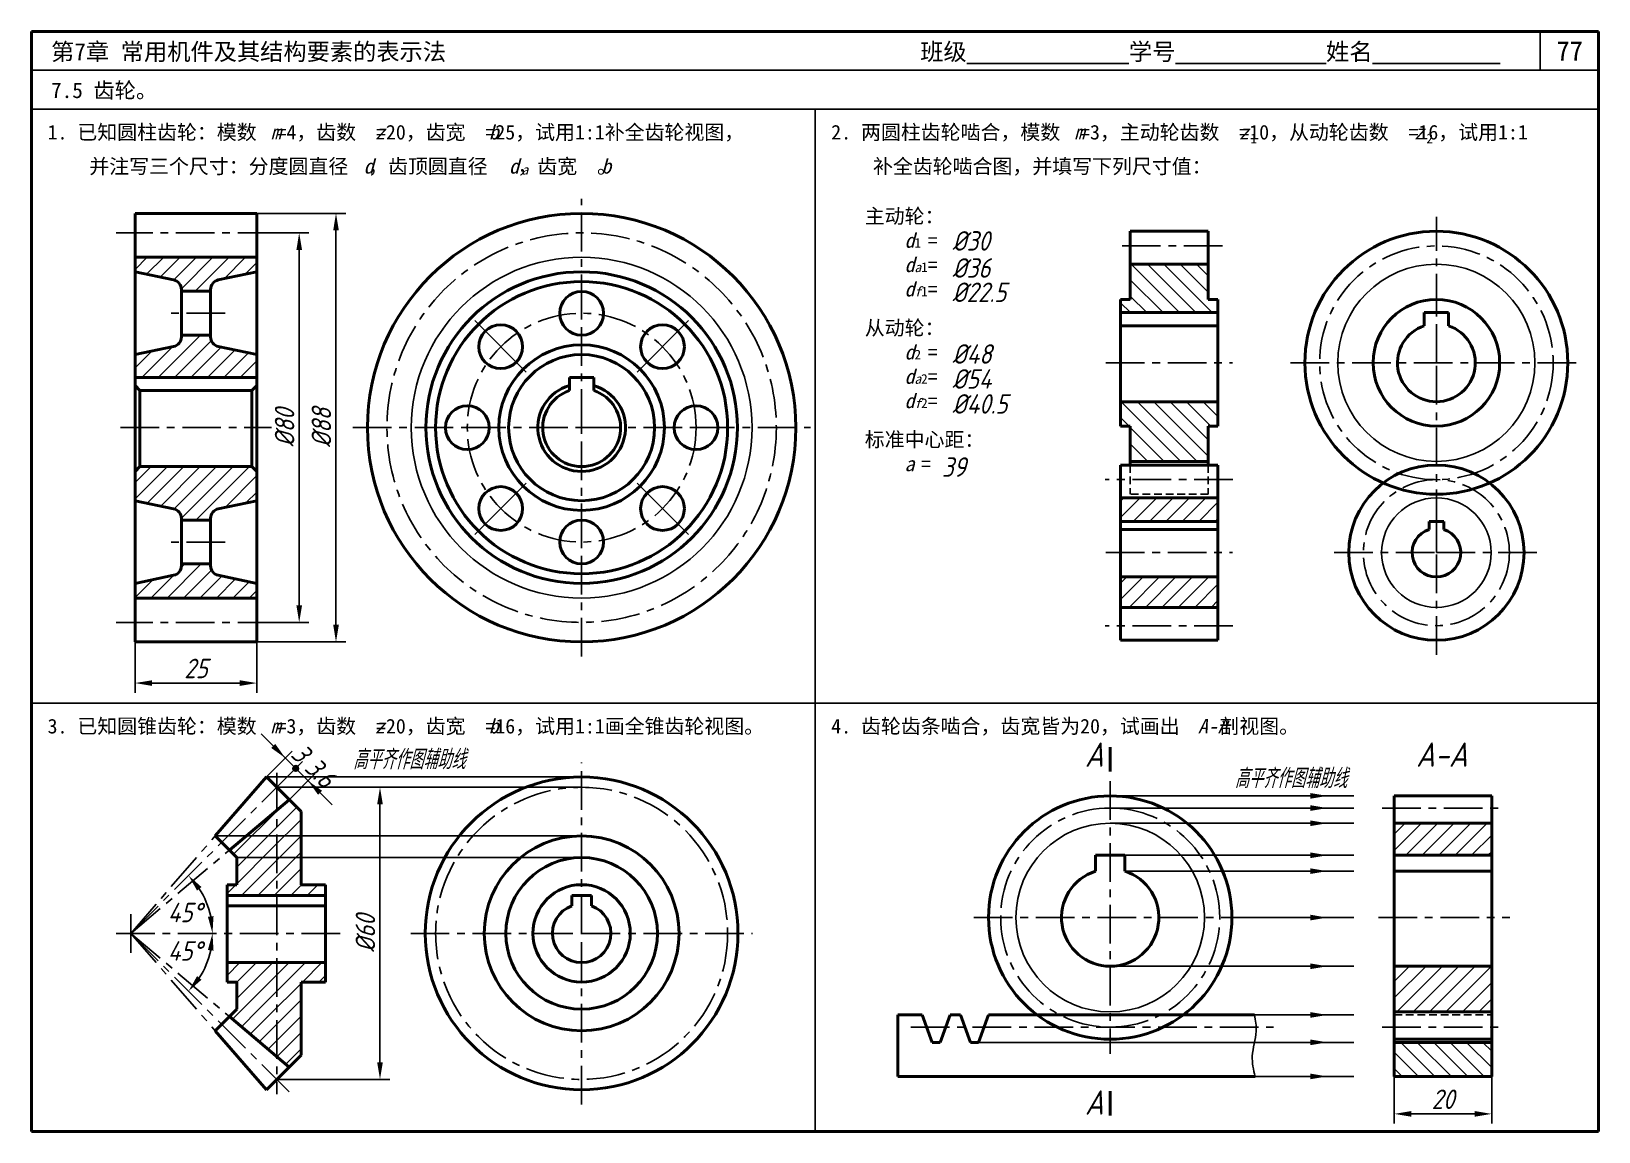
# Model space of a CAD drawing. Header units: millimetres. Extents: x 0 to 322, y 0 to 226.
import ezdxf

# ---------------------------------------------------------------- set-up
doc = ezdxf.new("R2010")
doc.units = ezdxf.units.MM
doc.header["$LTSCALE"] = 0.25
doc.linetypes.add('CENTER', pattern=[50.8, 31.75, -6.35, 6.35, -6.35])
doc.linetypes.add('HIDDEN', pattern=[9.525, 6.35, -3.175])
for name, color, linetype in [('点画线层', 7, 'CENTER'), ('答案', 1, 'Continuous'), ('细实线层', 7, 'Continuous')]:
    doc.layers.add(name, color=color, linetype=linetype)
doc.layers.add('粗实线层', color=7, linetype='Continuous', lineweight=50)
doc.styles.get("Standard").update_dxf_attribs({"font": 'gbeitc.shx', "height": 4, "bigfont": 'gbcbig.shx'})
doc.styles.add('宋体', font='SimSun.ttf', dxfattribs={"height": 3})
doc.styles.add('宋体-斜体', font='SimSun.ttf', dxfattribs={"oblique": 15, "height": 3})
doc.dimstyles.new('ISO-25', dxfattribs={"dimtxt": 4, "dimasz": 3.5, "dimexe": 2, "dimexo": 0, "dimgap": 1, "dimtad": 1, "dimtoh": 1, "dimdsep": 46, "dimtxsty": 'Standard', "dimcen": 0, "dimclrd": 256, "dimclre": 256, "dimclrt": 256, "dimadec": 0, "dimazin": 0, "dimtfac": 1, "dimtmove": 0, "dimatfit": 2, "dimfxl": 0, "dimlwd": -1, "dimlwe": -1, "dimarcsym": 0})

# ---------------------------------------------------------------- blocks, each defined once
blk = doc.blocks.new('*U1')
at = {"layer": '粗实线层'}
blk.add_circle((0, 0), 4.5, dxfattribs=at)
blk = doc.blocks.new('*U2')
at = {"layer": '点画线层', "color": 0, "linetype": 'ByBlock', "lineweight": -2, "transparency": 16777216}
for p, rotation in [((106.71, 177.33), 90.00000000000001), ((90.09, 170.45), 135), ((123.32, 170.45), 45.00000000000001), ((83.21, 153.83), 180), ((90.09, 137.22), 225), ((123.32, 137.22), 315), ((106.71, 130.33), 270)]:
    blk.add_blockref('*U1', p, dxfattribs=dict(at, rotation=rotation))
blk.add_blockref('*U1', (130.21, 153.83), dxfattribs=at)
blk = doc.blocks.new('*D3')
at = {"layer": 'Defpoints', "color": 0, "transparency": 16777216}
for p in [(50.33, 184.6), (50.33, 104.6), (55.03, 104.6)]:
    blk.add_point(p, dxfattribs=at)
at = {"layer": '答案', "transparency": 16777216}
for p, q in [((50.33, 184.6), (57.03, 184.6)), ((55.03, 181.1), (55.03, 108.1)), ((50.33, 104.6), (57.03, 104.6))]:
    blk.add_line(p, q, dxfattribs=at)
for points in [[(54.45, 181.1), (55.62, 181.1), (55.03, 184.6)], [(54.45, 108.1), (55.62, 108.1), (55.03, 104.6)]]:
    blk.add_solid(points, dxfattribs=at)
at = {"layer": '答案', "transparency": 16777216, "insert": (52.03, 144.6), "char_height": 4, "attachment_point": 5, "rotation": 90}
blk.add_mtext('%%C80', dxfattribs=at)
blk = doc.blocks.new('*D4')
at = {"layer": 'Defpoints', "color": 0, "transparency": 16777216}
for p in [(46.32, 188.6), (46.32, 100.6), (62.59, 100.6)]:
    blk.add_point(p, dxfattribs=at)
at = {"layer": '答案', "transparency": 16777216}
for p, q in [((46.32, 188.6), (64.59, 188.6)), ((62.59, 185.1), (62.59, 104.1)), ((46.32, 100.6), (64.59, 100.6))]:
    blk.add_line(p, q, dxfattribs=at)
for points in [[(62.01, 185.1), (63.18, 185.1), (62.59, 188.6)], [(62.01, 104.1), (63.18, 104.1), (62.59, 100.6)]]:
    blk.add_solid(points, dxfattribs=at)
at = {"layer": '答案', "transparency": 16777216, "insert": (59.59, 144.6), "char_height": 4, "attachment_point": 5, "rotation": 90}
blk.add_mtext('%%C88', dxfattribs=at)
blk = doc.blocks.new('*D5')
at = {"layer": 'Defpoints', "color": 0, "transparency": 16777216}
for p in [(21.32, 100.6), (46.32, 100.6), (46.32, 92.14)]:
    blk.add_point(p, dxfattribs=at)
at = {"layer": '答案', "transparency": 16777216}
for p, q in [((21.32, 100.6), (21.32, 90.14)), ((46.32, 100.6), (46.32, 90.14)), ((24.82, 92.14), (42.82, 92.14))]:
    blk.add_line(p, q, dxfattribs=at)
for points in [[(24.82, 92.72), (24.82, 91.55), (21.32, 92.14)], [(42.82, 92.72), (42.82, 91.55), (46.32, 92.14)]]:
    blk.add_solid(points, dxfattribs=at)
at = {"layer": '答案', "transparency": 16777216, "insert": (33.82, 95.14), "char_height": 4, "attachment_point": 5}
blk.add_mtext('25', dxfattribs=at)
blk = doc.blocks.new('*D6')
at = {"layer": 'Defpoints', "color": 0, "transparency": 16777216}
for p in [(50.42, 70.73), (50.42, 10.73), (71.63, 10.73)]:
    blk.add_point(p, dxfattribs=at)
at = {"layer": '答案', "transparency": 16777216}
for p, q in [((50.42, 70.73), (73.63, 70.73)), ((71.63, 67.23), (71.63, 14.23)), ((50.42, 10.73), (73.63, 10.73))]:
    blk.add_line(p, q, dxfattribs=at)
for points in [[(71.05, 67.23), (72.21, 67.23), (71.63, 70.73)], [(71.05, 14.23), (72.21, 14.23), (71.63, 10.73)]]:
    blk.add_solid(points, dxfattribs=at)
at = {"layer": '答案', "transparency": 16777216, "insert": (68.63, 40.73), "char_height": 4, "attachment_point": 5, "rotation": 90}
blk.add_mtext('%%C60', dxfattribs=at)
blk = doc.blocks.new('*D7')
at = {"layer": 'Defpoints', "color": 0, "transparency": 16777216}
for p in [(280.02, 11.34), (300.02, 11.34), (300.02, 3.65)]:
    blk.add_point(p, dxfattribs=at)
at = {"layer": '答案', "transparency": 16777216}
for p, q in [((280.02, 11.34), (280.02, 1.65)), ((300.02, 11.34), (300.02, 1.65)), ((283.52, 3.65), (296.52, 3.65))]:
    blk.add_line(p, q, dxfattribs=at)
for points in [[(283.52, 4.23), (283.52, 3.07), (280.02, 3.65)], [(296.52, 4.23), (296.52, 3.07), (300.02, 3.65)]]:
    blk.add_solid(points, dxfattribs=at)
at = {"layer": '答案', "transparency": 16777216, "insert": (290.02, 6.65), "char_height": 4, "attachment_point": 5}
blk.add_mtext('20', dxfattribs=at)

msp = doc.modelspace()

# ---------------------------------------------------------------- hatches: boundary and pattern name
at = {"layer": '答案'}
h = msp.add_hatch(color=256, dxfattribs=at)
h.dxf.hatch_style = 1
edge = h.paths.add_edge_path()
edge.add_arc((54.307, 74.614), 0.583, 0, 360)
h = msp.add_hatch(dxfattribs=at)
h.set_pattern_fill('ANSI31', color=256, scale=0.75)
h.paths.add_polyline_path([(300.022, 63.344), (280.022, 63.344), (280.022, 56.769), (300.022, 56.769)])
h.paths.add_polyline_path([(300.022, 33.969), (280.022, 33.969), (280.022, 24.594), (300.022, 24.594)])
h = msp.add_hatch(dxfattribs=at)
h.set_pattern_fill('ANSI31', color=256, scale=0.75, angle=90)
h.paths.add_polyline_path([(300.022, 18.344), (280.022, 18.344), (280.022, 11.344), (300.022, 11.344)])
at = {"layer": '细实线层'}
h = msp.add_hatch(dxfattribs=at)
h.set_pattern_fill('ANSI31', color=256, scale=0.75)
h.set_pattern_definition([(45, (0, -9.2326), (-1.683798, 1.683798), [])])
h.paths.add_polyline_path([(46.32, 179.601), (21.32, 179.601), (21.32, 176.601), (29.232, 174.936, -0.3546654), (30.82, 172.978), (30.82, 172.601), (36.82, 172.601), (36.82, 172.978, -0.3546654), (38.408, 174.936), (46.32, 176.601)])
h.paths.add_polyline_path([(46.32, 159.601), (38.408, 161.267, -0.3546654), (36.82, 163.224), (36.82, 163.601), (30.82, 163.601), (30.82, 163.224, -0.3546654), (29.232, 161.267), (21.32, 159.601), (21.32, 154.901), (46.32, 154.901)])
h.paths.add_polyline_path([(46.32, 135.601), (45.32, 136.601), (22.32, 136.601), (21.32, 135.601), (21.32, 129.601), (29.232, 127.936, -0.3546654), (30.82, 125.978), (30.82, 125.601), (36.82, 125.601), (36.82, 125.978, -0.3546654), (38.408, 127.936), (46.32, 129.601)])
h.paths.add_polyline_path([(38.408, 114.267, -0.3546654), (36.82, 116.224), (36.82, 116.601), (30.82, 116.601), (30.82, 116.224, -0.3546654), (29.232, 114.267), (21.32, 112.601), (21.32, 109.601), (46.32, 109.601), (46.32, 112.601)])
h = msp.add_hatch(dxfattribs=at)
h.set_pattern_fill('ANSI31', color=256, scale=0.75, angle=90)
h.paths.add_polyline_path([(241.779, 178.177), (225.779, 178.177), (225.779, 170.927), (223.779, 170.927), (223.779, 168.227), (243.779, 168.227), (243.779, 170.927), (241.779, 170.927)])
h.paths.add_polyline_path([(243.779, 149.927), (223.779, 149.927), (223.779, 144.927), (225.779, 144.927), (225.779, 137.677), (241.779, 137.677), (241.779, 144.927), (243.779, 144.927)])
h = msp.add_hatch(dxfattribs=at)
h.set_pattern_fill('ANSI31', color=256, scale=0.75)
h.paths.add_polyline_path([(243.779, 130.177), (223.779, 130.177), (223.779, 125.327), (243.779, 125.327)])
h.paths.add_polyline_path([(243.779, 113.927), (223.779, 113.927), (223.779, 107.677), (243.779, 107.677)])

# ---------------------------------------------------------------- linework, layer by layer
at = {"lineweight": 50}
for p, q in [((322, 226), (0, 226)), ((0, 226), (0, 0)), ((322, 0), (322, 226)), ((0, 0), (322, 0))]:
    msp.add_line(p, q, dxfattribs=at)
for p, q in [((310, 218), (310, 226)), ((322, 218), (0, 218)), ((322, 210), (0, 210)), ((161, 210), (161, 0)), ((0, 88), (322, 88))]:
    msp.add_line(p, q)
at = {"layer": '点画线层'}
for p, q in [((113.057, 168.101), (113.057, 191.601)), ((288.663, 168.227), (288.663, 187.927)), ((288.663, 157.927), (288.663, 170.927)), ((39.82, 168.101), (27.82, 168.101)), ((113.057, 144.601), (113.057, 168.101)), ((220.779, 157.927), (246.779, 157.927)), ((258.663, 157.927), (318.663, 157.927)), ((288.663, 123.927), (288.663, 157.927)), ((18.32, 144.601), (49.32, 144.601)), ((66.057, 144.601), (89.557, 144.601)), ((89.557, 144.601), (113.057, 144.601)), ((113.057, 144.601), (136.557, 144.601)), ((113.057, 121.101), (113.057, 144.601)), ((136.557, 144.601), (160.057, 144.601)), ((288.663, 118.927), (288.663, 123.927)), ((39.82, 121.101), (27.82, 121.101)), ((113.057, 97.601), (113.057, 121.101)), ((220.779, 118.927), (246.779, 118.927)), ((267.663, 118.927), (288.663, 118.927)), ((288.663, 97.927), (288.663, 118.927)), ((288.663, 118.927), (309.663, 118.927)), ((113.057, 40.728), (113.057, 75.85)), ((20.422, 40.728), (53.25, 73.557)), ((221.649, 71.969), (221.649, 15.969)), ((20.422, 36.728), (20.422, 44.728)), ((193.649, 43.969), (249.649, 43.969)), ((17.422, 40.728), (64.422, 40.728)), ((20.422, 40.728), (53.25, 7.9)), ((77.936, 40.728), (113.057, 40.728)), ((113.057, 5.607), (113.057, 40.728)), ((113.057, 40.728), (148.179, 40.728)), ((180.687, 21.469), (255.192, 21.469))]:
    msp.add_line(p, q, dxfattribs=at)
msp.add_circle((113.057, 144.601), 23.5, dxfattribs=at)
for start, end in [(90, 180), (0, 90), (180, 270), (270, 0)]:
    msp.add_arc((221.649, 43.969), 22.5, start, end, dxfattribs=at)
at = {"layer": '答案', "lineweight": 50}
for p, q in [((46.32, 188.601), (21.32, 188.601)), ((21.32, 179.601), (21.32, 188.601)), ((46.32, 179.601), (46.32, 188.601)), ((241.779, 184.927), (225.779, 184.927)), ((225.779, 178.177), (225.779, 184.927)), ((241.779, 178.177), (241.779, 184.927)), ((46.32, 179.601), (21.32, 179.601)), ((241.779, 178.177), (225.779, 178.177)), ((223.779, 130.177), (223.779, 136.927)), ((243.779, 136.927), (223.779, 136.927)), ((241.779, 137.677), (225.779, 137.677)), ((225.779, 137.677), (225.779, 136.927)), ((241.779, 137.677), (241.779, 136.927)), ((243.779, 130.177), (243.779, 136.927)), ((243.779, 130.177), (223.779, 130.177)), ((46.32, 109.601), (21.32, 109.601)), ((21.32, 109.601), (21.32, 100.601)), ((46.32, 109.601), (46.32, 100.601)), ((243.779, 107.677), (223.779, 107.677)), ((223.779, 107.677), (223.779, 100.927)), ((243.779, 107.677), (243.779, 100.927)), ((46.32, 100.601), (21.32, 100.601)), ((243.779, 100.927), (223.779, 100.927)), ((37.787, 60.736), (48.301, 72.85)), ((55.422, 65.728), (48.301, 72.85)), ((40.694, 57.829), (52.968, 68.183)), ((280.022, 18.969), (280.022, 68.969)), ((280.022, 68.969), (300.022, 68.969)), ((300.022, 18.969), (300.022, 68.969)), ((55.422, 61.699), (55.422, 65.728)), ((280.022, 63.344), (300.022, 63.344)), ((42.223, 56.3), (37.787, 60.736)), ((42.223, 53.79), (42.223, 56.3)), ((280.022, 56.769), (300.022, 56.769)), ((280.022, 53.509), (300.022, 53.509)), ((280.022, 33.969), (300.022, 33.969)), ((42.223, 27.666), (42.223, 25.156)), ((42.223, 25.156), (37.787, 20.721)), ((40.694, 23.628), (52.968, 13.274)), ((280.022, 24.594), (300.022, 24.594)), ((37.787, 20.721), (48.301, 8.607)), ((55.422, 19.758), (55.422, 15.728)), ((280.022, 18.969), (300.022, 18.969)), ((280.022, 11.344), (280.022, 18.969)), ((280.022, 18.344), (300.022, 18.344)), ((300.022, 11.344), (300.022, 18.969)), ((55.422, 15.728), (48.301, 8.607)), ((280.022, 11.344), (300.022, 11.344))]:
    msp.add_line(p, q, dxfattribs=at)
at = {"layer": '答案', "linetype": 'CENTER'}
for p, q in [((50.332, 184.601), (17.434, 184.601)), ((244.714, 181.927), (222.809, 181.927)), ((246.848, 133.927), (220.633, 133.927)), ((50.332, 104.601), (17.434, 104.601)), ((246.848, 103.927), (220.633, 103.927)), ((50.422, 73.726), (50.422, 7.724)), ((277.52, 66.469), (302.688, 66.469)), ((20.422, 40.728), (37.787, 60.736)), ((20.422, 40.728), (40.694, 57.829)), ((276.784, 43.969), (303.718, 43.969)), ((20.422, 40.728), (37.787, 20.721)), ((20.422, 40.728), (40.694, 23.628)), ((277.52, 21.469), (302.688, 21.469))]:
    msp.add_line(p, q, dxfattribs=at)
at = {"layer": '答案', "linetype": 'HIDDEN'}
for p, q in [((225.779, 136.927), (225.779, 130.927)), ((241.779, 136.927), (241.779, 130.927)), ((241.779, 130.927), (225.779, 130.927)), ((280.022, 23.969), (300.022, 23.969))]:
    msp.add_line(p, q, dxfattribs=at)
at = {"layer": '答案'}
for p, q in [((61.803, 67.118), (47.236, 81.685)), ((48.301, 72.85), (53.6, 78.149)), ((50.422, 70.728), (55.721, 76.028)), ((48.301, 72.85), (113.057, 72.85)), ((52.968, 68.183), (58.267, 73.482)), ((50.422, 70.728), (113.057, 70.728)), ((59.328, 69.593), (61.803, 67.118)), ((221.649, 68.969), (271.677, 68.969)), ((41.539, 56.984), (51.498, 66.943)), ((42.223, 54.3), (54.536, 66.614)), ((221.649, 66.469), (271.677, 66.469)), ((49.352, 58.062), (55.422, 64.132)), ((221.649, 63.344), (271.677, 63.344)), ((37.787, 60.736), (113.057, 60.736)), ((42.223, 56.3), (113.057, 56.3)), ((224.649, 56.769), (271.677, 56.769)), ((224.649, 53.509), (271.677, 53.509)), ((249.649, 43.969), (271.677, 43.969)), ((221.649, 33.969), (271.677, 33.969)), ((44.52, 26.29), (41.326, 23.095)), ((42.415, 27.551), (42.223, 27.36)), ((46.626, 25.028), (43.152, 21.554)), ((48.732, 23.766), (44.979, 20.013)), ((251.299, 23.969), (271.677, 23.969)), ((50.838, 22.504), (46.806, 18.472)), ((52.944, 21.243), (48.632, 16.931)), ((55.05, 19.981), (50.459, 15.39)), ((55.422, 16.986), (52.286, 13.849)), ((251.303, 18.344), (271.677, 18.344)), ((251.414, 11.344), (271.677, 11.344))]:
    msp.add_line(p, q, dxfattribs=at)
at = {"layer": '答案', "lineweight": 50}
for centre, radius in [((113.057, 144.601), 44), ((288.663, 157.927), 27), ((288.663, 118.927), 18), ((113.057, 40.728), 32.121), ((113.057, 40.728), 20.008), ((113.057, 40.728), 15.572)]:
    msp.add_circle(centre, radius, dxfattribs=at)
at = {"layer": '答案', "linetype": 'CENTER'}
for centre, radius in [((113.057, 144.601), 40), ((288.663, 157.927), 24), ((288.663, 118.927), 15), ((113.057, 40.728), 30)]:
    msp.add_circle(centre, radius, dxfattribs=at)
at = {"layer": '答案'}
for centre, radius in [((113.057, 144.601), 35), ((288.663, 157.927), 20.25), ((288.663, 118.927), 11.25), ((54.307, 74.614), 0.583)]:
    msp.add_circle(centre, radius, dxfattribs=at)
for points in [[(50.123, 79.622), (49.299, 78.797), (52.186, 76.735)], [(59.74, 70.006), (58.915, 69.181), (56.853, 72.068)], [(262.752, 69.553), (262.752, 68.386), (266.252, 68.969)], [(262.752, 67.053), (262.752, 65.886), (266.252, 66.469)], [(262.752, 63.928), (262.752, 62.761), (266.252, 63.344)], [(262.752, 57.353), (262.752, 56.186), (266.252, 56.769)], [(262.752, 54.092), (262.752, 52.925), (266.252, 53.509)], [(262.752, 44.553), (262.752, 43.386), (266.252, 43.969)], [(262.752, 34.553), (262.752, 33.386), (266.252, 33.969)], [(262.752, 24.553), (262.752, 23.386), (266.252, 23.969)], [(262.752, 18.928), (262.752, 17.761), (266.252, 18.344)], [(262.752, 11.928), (262.752, 10.761), (266.252, 11.344)]]:
    msp.add_solid(points, dxfattribs=at)
at = {"layer": '粗实线层'}
for p, q in [((21.32, 109.601), (21.32, 179.601)), ((46.32, 109.601), (46.32, 179.601)), ((225.779, 170.927), (225.779, 178.177)), ((241.779, 170.927), (241.779, 178.177)), ((29.232, 174.936), (21.32, 176.601)), ((38.408, 174.936), (46.32, 176.601)), ((30.82, 163.224), (30.82, 172.978)), ((36.82, 172.601), (30.82, 172.601)), ((36.82, 163.224), (36.82, 172.978)), ((223.779, 144.927), (223.779, 170.927)), ((223.779, 170.927), (225.779, 170.927)), ((241.779, 170.927), (243.779, 170.927)), ((243.779, 144.927), (243.779, 170.927)), ((243.779, 168.227), (223.779, 168.227)), ((286.163, 168.227), (291.163, 168.227)), ((286.163, 168.227), (286.163, 165.527)), ((291.163, 168.227), (291.163, 165.527)), ((243.779, 165.527), (223.779, 165.527)), ((21.32, 159.601), (29.232, 161.267)), ((36.82, 163.601), (30.82, 163.601)), ((38.408, 161.267), (46.32, 159.601)), ((46.32, 154.901), (21.32, 154.901)), ((110.557, 152.201), (110.557, 154.901)), ((110.557, 154.901), (115.557, 154.901)), ((115.557, 152.201), (115.557, 154.901)), ((21.32, 153.247), (22.32, 152.201)), ((22.32, 136.601), (22.32, 152.201)), ((45.32, 152.201), (22.32, 152.201)), ((45.32, 152.201), (46.32, 153.247)), ((45.32, 136.601), (45.32, 152.201)), ((243.779, 149.927), (223.779, 149.927)), ((223.779, 144.927), (225.779, 144.927)), ((225.779, 144.927), (225.779, 137.677)), ((241.779, 144.927), (241.779, 137.677)), ((241.779, 144.927), (243.779, 144.927)), ((21.32, 135.601), (22.32, 136.601)), ((45.32, 136.601), (22.32, 136.601)), ((46.32, 135.601), (45.32, 136.601)), ((21.32, 129.601), (29.232, 127.936)), ((38.408, 127.936), (46.32, 129.601)), ((223.779, 107.677), (223.779, 130.177)), ((243.779, 107.677), (243.779, 130.177)), ((30.82, 125.978), (30.82, 116.224)), ((36.82, 125.601), (30.82, 125.601)), ((36.82, 125.978), (36.82, 116.224)), ((243.779, 125.327), (223.779, 125.327)), ((243.779, 123.697), (223.779, 123.697)), ((287.163, 125.327), (290.163, 125.327)), ((287.163, 125.327), (287.163, 123.697)), ((290.163, 125.327), (290.163, 123.697)), ((36.82, 116.601), (30.82, 116.601)), ((29.232, 114.267), (21.32, 112.601)), ((38.408, 114.267), (46.32, 112.601)), ((243.779, 113.927), (223.779, 113.927)), ((221.649, 73.969), (221.649, 78.969)), ((55.422, 50.728), (55.422, 61.699)), ((218.649, 56.769), (224.649, 56.769)), ((218.649, 56.769), (218.649, 53.509)), ((224.649, 56.769), (224.649, 53.509)), ((42.223, 50.728), (42.223, 53.79)), ((40.223, 30.728), (40.223, 50.728)), ((40.223, 50.728), (42.223, 50.728)), ((40.223, 48.528), (60.422, 48.528)), ((55.422, 50.728), (60.422, 50.728)), ((60.422, 30.728), (60.422, 50.728)), ((111.057, 46.385), (111.057, 48.528)), ((115.057, 48.528), (111.057, 48.528)), ((115.057, 46.385), (115.057, 48.528)), ((40.223, 46.385), (60.422, 46.385)), ((40.223, 34.728), (60.422, 34.728)), ((40.223, 30.728), (42.223, 30.728)), ((42.223, 30.728), (42.223, 27.666)), ((55.422, 30.728), (60.422, 30.728)), ((55.422, 30.728), (55.422, 19.758)), ((178.048, 23.969), (183.048, 23.969)), ((178.048, 23.969), (178.048, 11.344)), ((183.048, 23.969), (185.095, 18.344)), ((188.795, 23.969), (186.748, 18.344)), ((188.795, 23.969), (190.902, 23.969)), ((188.795, 23.969), (190.902, 23.969)), ((190.902, 23.969), (192.949, 18.344)), ((196.649, 23.969), (194.602, 18.344)), ((196.649, 23.969), (251.299, 23.969)), ((186.748, 18.344), (185.095, 18.344)), ((194.602, 18.344), (192.949, 18.344)), ((178.048, 11.344), (251.414, 11.344)), ((221.649, 8.344), (221.649, 3.344))]:
    msp.add_line(p, q, dxfattribs=at)
for centre, radius in [((113.057, 144.601), 32), ((113.057, 144.601), 30), ((288.663, 157.927), 13), ((113.057, 144.601), 17), ((113.057, 144.601), 15), ((221.649, 43.969), 25), ((113.057, 40.728), 10)]:
    msp.add_circle(centre, radius, dxfattribs=at)
for centre, radius, start, end in [((28.82, 172.978), 2, 0, 78.11134), ((38.82, 172.978), 2, 101.88866, 180), ((288.663, 157.927), 8, 108.20996, 71.79004), ((28.82, 163.224), 2, 281.88866, 0), ((38.82, 163.224), 2, 180, 258.11134), ((113.057, 144.601), 9, 106.12762, 73.87238), ((113.057, 144.601), 8, 108.20996, 71.79004), ((28.82, 125.978), 2, 0, 78.11134), ((38.82, 125.978), 2, 101.88866, 180), ((288.663, 118.927), 5, 107.4576, 72.5424), ((28.82, 116.224), 2, 281.88866, 0), ((38.82, 116.224), 2, 180, 258.11134), ((221.649, 43.969), 10, 107.4576, 72.5424), ((113.057, 40.728), 6, 109.47122, 70.52878)]:
    msp.add_arc(centre, radius, start, end, dxfattribs=at)
at = {"layer": '细实线层'}
for p, q in [((101.673, 155.986), (91.08, 166.578)), ((124.442, 155.986), (135.034, 166.578)), ((101.673, 133.217), (91.08, 122.624)), ((124.442, 133.217), (135.034, 122.624)), ((42.223, 50.933), (49.352, 58.062)), ((43.186, 48.528), (55.422, 60.764)), ((46.554, 48.528), (55.422, 57.397)), ((49.921, 48.528), (55.422, 54.029)), ((40.223, 48.933), (42.018, 50.728)), ((53.289, 48.528), (55.489, 50.728)), ((56.656, 48.528), (58.856, 50.728)), ((60.024, 48.528), (60.422, 48.926)), ((40.223, 32.095), (42.856, 34.728)), ((42.223, 30.727), (46.224, 34.728)), ((42.415, 27.551), (49.592, 34.728)), ((44.52, 26.29), (52.959, 34.728)), ((46.626, 25.028), (56.327, 34.728)), ((55.694, 30.728), (59.694, 34.728)), ((48.732, 23.766), (55.422, 30.456)), ((59.062, 30.728), (60.422, 32.088)), ((50.838, 22.504), (55.422, 27.088)), ((52.944, 21.243), (55.422, 23.721)), ((55.05, 19.981), (55.422, 20.353)), ((194.602, 18.344), (251.303, 18.344))]:
    msp.add_line(p, q, dxfattribs=at)
msp.add_circle((221.649, 43.969), 19.375, dxfattribs=at)
for start, end in [(11.96378, 33.03622), (326.96378, 348.03622)]:
    msp.add_arc((20.422, 40.728), 16.792, start, end, dxfattribs=at)
msp.add_spline([(251.299, 23.969), (251.643, 20.611), (250.841, 15.513), (251.414, 11.344)], degree=3, dxfattribs=at)
for points in [[(34.046, 49.516), (34.953, 50.25), (32.296, 52.602)], [(37.43, 44.27), (36.269, 44.149), (37.214, 40.728)], [(37.43, 37.187), (36.269, 37.308), (37.214, 40.728)], [(34.046, 31.941), (34.953, 31.206), (32.296, 28.854)]]:
    msp.add_solid(points, dxfattribs=at)

# ---------------------------------------------------------------- block references
at = {"layer": '点画线层'}
msp.add_blockref('*U2', (6.349, -9.233), dxfattribs=at)

# ---------------------------------------------------------------- texts
at = {"style": '宋体'}
for s, height, p in [('第7章 常用机件及其结构要素的表示法', 3.5, (4.054, 220.072)), ('班级%%U              %%U学号%%U             %%U姓名%%U           ', 3.5, (182.613, 220.072)), ('77', 4, (313.322, 219.963)), ('7.5 齿轮。', 3.2, (4.054, 212.299)), ('1. 已知圆柱齿轮：模数  =4，齿数  =20，齿宽  =25，试用1:1补全齿轮视图，', 3, (3.334, 203.787)), ('2. 两圆柱齿轮啮合，模数  =3，主动轮齿数  =10，从动轮齿数  =16，试用1:1', 3, (164.334, 203.787)), ('1', 2, (250.457, 203.018)), ('2', 2, (286.628, 203.018)), ('并注写三个尺寸：分度圆直径  ，齿顶圆直径   ，齿宽  。', 3, (11.911, 196.787)), ('补全齿轮啮合图，并填写下列尺寸值：', 3, (172.911, 196.787)), ('3. 已知圆锥齿轮：模数  =3，齿数  =20，齿宽  =16，试用1:1画全锥齿轮视图。', 3, (3.334, 81.787)), ('4. 齿轮齿条啮合，齿宽皆为20，试画出    剖视图。', 3, (164.334, 81.787))]:
    msp.add_text(s, height=height, dxfattribs=at).set_placement(p)
at = {"style": '宋体-斜体', "oblique": 15}
for s, height, p in [('b', 3, (94.001, 203.787)), ('m', 3, (49.209, 203.787)), ('z', 3, (70.596, 203.787)), ('m', 3, (214.304, 203.787)), ('z', 3, (248.078, 203.787)), ('z', 3, (284.087, 203.787)), ('d', 3, (68.271, 196.787)), ('d', 3, (98.132, 196.787)), ('b', 3, (117.098, 196.787)), ('a', 2, (100.713, 196.576)), ('m', 3, (49.181, 81.787)), ('z', 3, (70.568, 81.787)), ('b', 3, (93.973, 81.787)), ('A-A', 3, (239.655, 81.787))]:
    msp.add_text(s, height=height, dxfattribs=at).set_placement(p)
at = {"layer": '答案'}
for s, p in [('%%C30', (189.209, 180.95)), ('%%C36', (189.209, 175.394)), ('%%C22.5', (189.209, 170.408)), ('%%C48', (189.209, 157.73)), ('%%C54', (189.209, 152.602)), ('%%C40.5', (189.209, 147.474)), ('39', (187.071, 134.511)), ('高平齐作图辅助线', (66.101, 74.442)), ('高平齐作图辅助线', (247.23, 70.562))]:
    msp.add_text(s, height=4, dxfattribs=at).set_placement(p)
at = {"layer": '答案', "char_height": 4, "attachment_point": 5, "rotation": 315}
for s, insert in [('3', (55.368, 77.796)), ('3.6', (59.393, 73.77))]:
    msp.add_mtext(s, dxfattribs=dict(at, insert=insert))
at = {"layer": '细实线层'}
for s, height, p in [('A', 5, (216.455, 74.946)), ('A-A', 5, (284.497, 74.946)), ('45°', 4, (28.059, 43.01)), ('45°', 4, (28.059, 35.114)), ('A', 5, (216.455, 3.486))]:
    msp.add_text(s, height=height, dxfattribs=at).set_placement(p)
at = {"layer": '细实线层', "char_height": 3, "attachment_point": 1, "style": '宋体'}
for s, insert in [('主动轮：\\P    {\\fSimSun|b0|i1|c134|p2;d\\fSimSun|b0|i0|c134|p2;\\H0.66667x;1 }=\\P    {\\fSimSun|b0|i1|c134|p2;d\\H0.66667x;a\\fSimSun|b0|i0|c134|p2;1}=\\P    {\\fSimSun|b0|i1|c134|p2;d\\H0.66667x;f\\fSimSun|b0|i0|c134|p2;1}=', (171.228, 189.554)), ('从动轮：\\P    {\\fSimSun|b0|i1|c134|p2;d\\fSimSun|b0|i0|c134|p2;\\H0.66667x;2 }=\\P    {\\fSimSun|b0|i1|c134|p2;d\\H0.66667x;a\\fSimSun|b0|i0|c134|p2;2}=\\P    {\\fSimSun|b0|i1|c134|p2;d\\H0.66667x;f\\fSimSun|b0|i0|c134|p2;2}=', (171.228, 166.608)), ('标准中心距：\\P    {\\fSimSun|b0|i1|c134|p2;a\\fSimSun|b0|i0|c134|p2;\\H0.66667x; }=', (171.228, 143.661))]:
    msp.add_mtext_dynamic_manual_height_columns(s, width=38.40697, gutter_width=15, heights=[0], dxfattribs=dict(at, insert=insert))

# ---------------------------------------------------------------- dimensions: what is measured, and where the dimension line sits
at = {"layer": '答案'}
for base, p1, p2, text, picture, middle in [((62.592, 100.601), (46.32, 188.601), (46.32, 100.601), '%%C88', '*D4', (59.592, 144.601)), ((55.032, 104.601), (50.332, 184.601), (50.332, 104.601), '%%C80', '*D3', (52.032, 144.601)), ((71.63, 10.728), (50.422, 70.728), (50.422, 10.728), '%%C60', '*D6', (68.63, 40.728))]:
    dim = msp.add_linear_dim(base=base, p1=p1, p2=p2, angle=90, text=text, dimstyle='ISO-25', dxfattribs=at)
    dim.commit()
    dim.dimension.update_dxf_attribs({"geometry": picture, "text_midpoint": middle})
for base, p1, p2, picture, middle in [((46.32, 92.138), (21.32, 100.601), (46.32, 100.601), '*D5', (33.82, 95.138)), ((300.022, 3.65), (280.022, 11.344), (300.022, 11.344), '*D7', (290.022, 6.65))]:
    dim = msp.add_linear_dim(base=base, p1=p1, p2=p2, dimstyle='ISO-25', dxfattribs=at)
    dim.commit()
    dim.dimension.update_dxf_attribs({"geometry": picture, "text_midpoint": middle})

doc.saveas('drawing.dxf')
